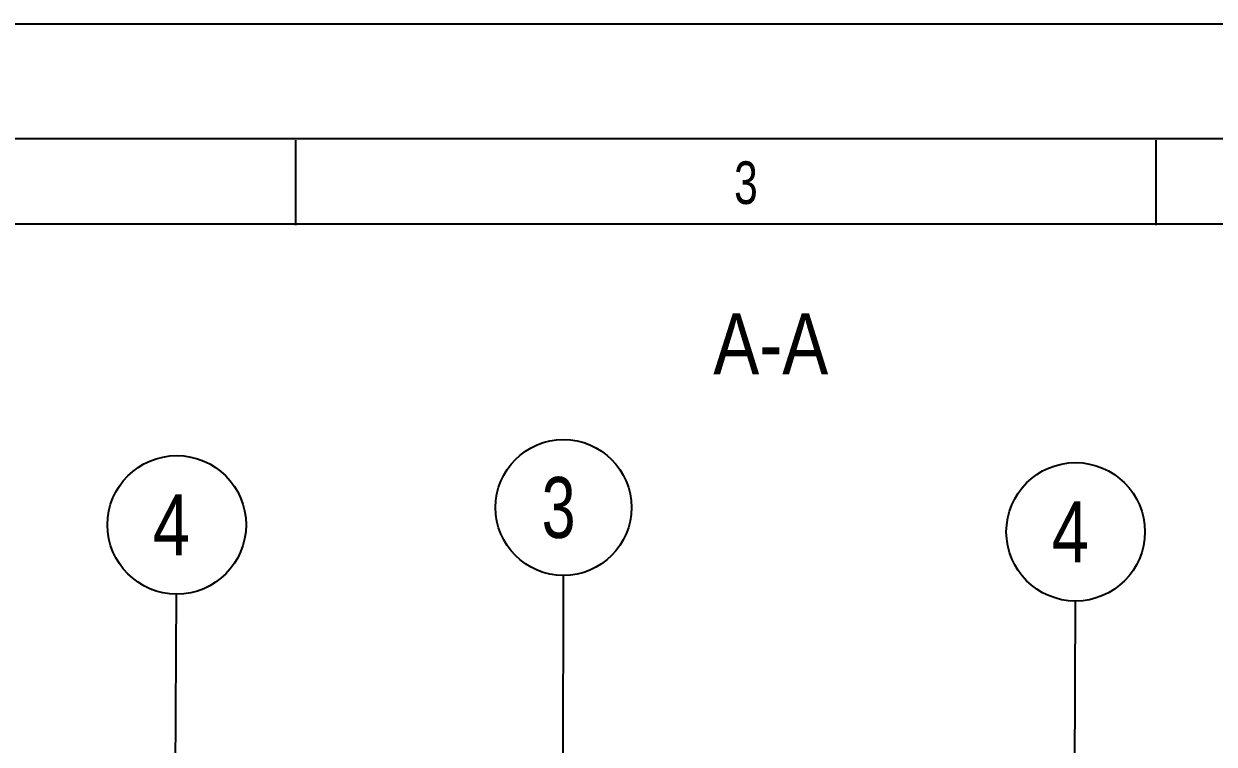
# Model space of a CAD drawing. Header units: millimetres. Extents: x -3183 to 3067, y 1033 to 2218.
# Drawn here: x 2745.7 to 2814, y 1817.6 to 1858.9 of the extents above; entities that cross this region are included whole.
import ezdxf

# ---------------------------------------------------------------- set-up
doc = ezdxf.new("R2010")
doc.units = ezdxf.units.MM
doc.styles.get("Standard").update_dxf_attribs({"font": 'arial.ttf'})

msp = doc.modelspace()

# ---------------------------------------------------------------- linework, layer by layer
at = {"color": 7, "linetype": 'Continuous'}
for p, q in [((2647.48797, 1858.94738), (3067.48797, 1858.94738)), ((3058.14118, 1852.33903), (2647.48797, 1852.33903)), ((2761.33668, 1847.38157), (2761.33668, 1852.27029)), ((2810.71284, 1847.38157), (2810.71284, 1852.27029))]:
    msp.add_line(p, q, dxfattribs=at)
at = {"color": 2, "linetype": 'Continuous'}
for p, q in [((3053.25246, 1847.4503), (2667.04288, 1847.4503)), ((2776.64801, 1806.66789), (2776.68394, 1827.27904)), ((2754.38039, 1805.48826), (2754.47913, 1826.20443)), ((2806.00276, 1805.28833), (2806.06833, 1825.80454))]:
    msp.add_line(p, q, dxfattribs=at)
for centre, radius in [((2776.69074, 1831.17961), 3.90058), ((2754.49807, 1830.17994), 3.97556), ((2806.08103, 1829.78008), 3.97556)]:
    msp.add_circle(centre, radius, dxfattribs=at)

# ---------------------------------------------------------------- texts
for s, height, width, p in [('3', 2.44436, 0.714286, (2786.4843, 1848.60394)), ('A-A', 3.5, 0.809524, (2785.2879, 1838.82651)), ('3', 3.5, 0.714286, (2775.44074, 1829.42961)), ('4', 3.5, 0.785714, (2753.12307, 1828.42994)), ('4', 3.5, 0.785714, (2804.70603, 1828.03008))]:
    msp.add_text(s, height=height, dxfattribs=dict(at, width=width)).set_placement(p)

doc.saveas('drawing.dxf')
